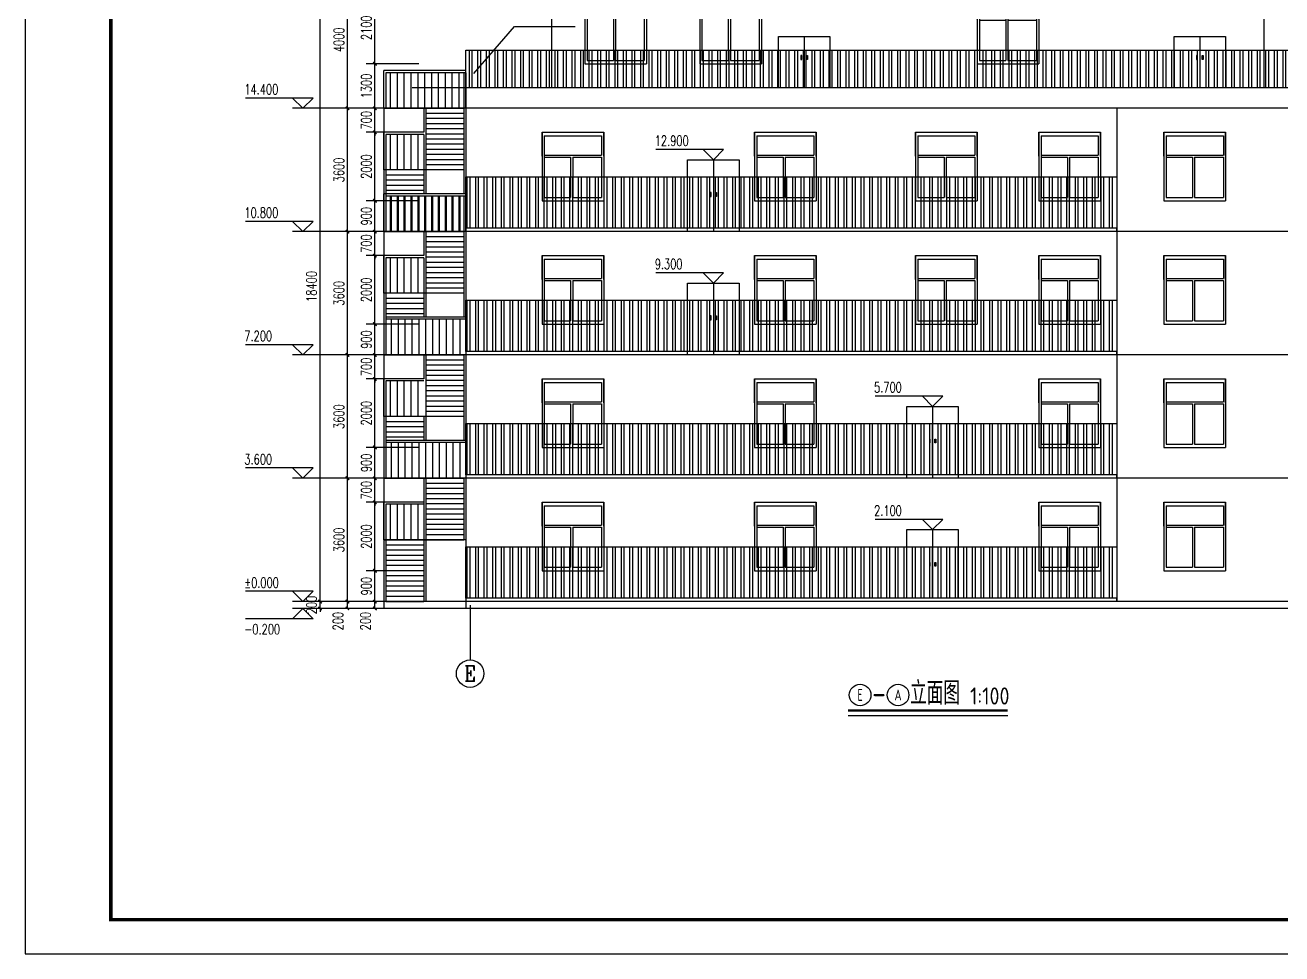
# Model space of a CAD drawing. Extents: x -522490 to 417652, y 450811 to 1108047.
# Drawn here: x 343352 to 380032, y 637740 to 664852 of the extents above; entities that cross this region are included whole.
import ezdxf
from ezdxf.enums import TextEntityAlignment as Align

# ---------------------------------------------------------------- set-up
doc = ezdxf.new("R2010")
doc.units = 0
doc.header["$LTSCALE"] = 1000
doc.header["$MEASUREMENT"] = 0
for name, color, linetype in [('AXIS', 3, 'Continuous'), ('AXIS_TEXT', 7, 'Continuous'), ('DIM_ELEV', 3, 'Continuous'), ('DIM_SYMB', 3, 'Continuous'), ('DOTE', 1, 'Continuous'), ('PUB_DIM', 3, 'Continuous'), ('PUB_TEXT', 7, 'Continuous'), ('PUB_TITLE', 4, 'Continuous')]:
    doc.layers.add(name, color=color, linetype=linetype)
doc.styles.add('_TCH_AXIS', font='COMPLEX', dxfattribs={"bigfont": 'GBCBIG'})
doc.styles.add('_TCH_DIM', font='SIMPLEX', dxfattribs={"bigfont": 'GBCBIG'})
doc.styles.add('_TCH_DIM_T3', font='SIMPLEX', dxfattribs={"width": 0.705882, "bigfont": 'GBCBIG'})
doc.styles.get("Standard").update_dxf_attribs({"font": 'gbenor.shx', "bigfont": 'gbcbig.shx'})
doc.dimstyles.new('_TCH_ARCH&&100', dxfattribs={"dimtxt": 297.5, "dimasz": 100, "dimexe": 250, "dimexo": 300, "dimgap": 100, "dimtad": 1, "dimdec": 0, "dimzin": 0, "dimdsep": 46, "dimtxsty": '_TCH_DIM_T3', "dimblk": 'ARCHTICK', "dimcen": 0.09, "dimclrt": 7, "dimazin": 2, "dimtfac": 1, "dimtdec": 0, "dimtix": 1, "dimtmove": 2, "dimatfit": 3, "dimfxl": 0, "dimtolj": 1, "dimtzin": 0, "dimarcsym": 0})

# ---------------------------------------------------------------- blocks, each defined once
blk = doc.blocks.new('1800c')
at = {"color": 4}
for p, q in [((254610, 94312), (256410, 94312)), ((254610, 94312), (254610, 92312)), ((254610, 93612), (254610, 94312)), ((256410, 94312), (256410, 92312)), ((256410, 93612), (256410, 94312)), ((254675, 94212), (256345, 94212)), ((254675, 94212), (254675, 92412)), ((256345, 94212), (256345, 93642)), ((254675, 93642), (256345, 93642)), ((254675, 93582), (255445, 93582)), ((255445, 93582), (255445, 92412)), ((255505, 93582), (256345, 93582)), ((255505, 93582), (255505, 92412)), ((256345, 93582), (256345, 92412)), ((254610, 92312), (256410, 92312)), ((254675, 92412), (255445, 92412)), ((255505, 92412), (256345, 92412))]:
    blk.add_line(p, q, dxfattribs=at)
blk = doc.blocks.new('kklo')
at = {"color": 4}
for p, q in [((363040, 655352), (364840, 655352)), ((363040, 655352), (363040, 653252)), ((363040, 654652), (363040, 655352)), ((363105, 655252), (364775, 655252)), ((363105, 655252), (363105, 653352)), ((364775, 655252), (364775, 654682)), ((364840, 655352), (364840, 653252)), ((364840, 654652), (364840, 655352)), ((363105, 654682), (364775, 654682)), ((363105, 654622), (363875, 654622)), ((363875, 654622), (363875, 653352)), ((363935, 654622), (364775, 654622)), ((363935, 654622), (363935, 653352)), ((364775, 654622), (364775, 653352)), ((363105, 653352), (363875, 653352)), ((363935, 653352), (364775, 653352)), ((363040, 653252), (364840, 653252))]:
    blk.add_line(p, q, dxfattribs=at)
blk = doc.blocks.new('_ArchTick')
at = {"color": 0, "linetype": 'ByBlock', "const_width": 0.4}
blk.add_lwpolyline([(-0.5, -0.5), (0.5, 0.5)], dxfattribs=at)
blk = doc.blocks.new('*D117')
at = {"layer": 'Defpoints', "color": 0}
for p in [(351960, 648024), (353540, 648024), (353540, 647824)]:
    blk.add_point(p, dxfattribs=at)
at = {"layer": 'PUB_DIM', "color": 0, "lineweight": -2}
for p, q in [((353240, 648024), (351710, 648024)), ((353240, 647824), (351710, 647824)), ((351960, 648024), (351960, 648124)), ((351960, 647824), (351960, 648024)), ((351960, 647824), (351960, 647724))]:
    blk.add_line(p, q, dxfattribs=at)
at = {"layer": 'PUB_DIM', "color": 0, "lineweight": -2, "xscale": 100, "yscale": 100, "zscale": 100}
for p, rotation in [((351960, 648024), 270), ((351960, 647824), 90)]:
    blk.add_blockref('_ArchTick', p, dxfattribs=dict(at, rotation=rotation))
at = {"layer": 'PUB_DIM', "color": 7, "insert": (351711, 647924), "char_height": 297.5, "attachment_point": 5, "rotation": 90, "style": '_TCH_DIM_T3'}
blk.add_mtext('\\A1;200', dxfattribs=at)
blk = doc.blocks.new('*D118')
at = {"layer": 'Defpoints', "color": 0}
for p in [(351960, 666424), (353540, 666424), (353540, 648024)]:
    blk.add_point(p, dxfattribs=at)
at = {"layer": 'PUB_DIM', "color": 0, "lineweight": -2}
for p, q in [((353240, 666424), (351710, 666424)), ((351960, 648024), (351960, 666424)), ((353240, 648024), (351710, 648024))]:
    blk.add_line(p, q, dxfattribs=at)
at = {"layer": 'PUB_DIM', "color": 0, "lineweight": -2, "xscale": 100, "yscale": 100, "zscale": 100}
for p, rotation in [((351960, 666424), 90), ((351960, 648024), 270)]:
    blk.add_blockref('_ArchTick', p, dxfattribs=dict(at, rotation=rotation))
at = {"layer": 'PUB_DIM', "color": 7, "insert": (351711, 657224), "char_height": 297.5, "attachment_point": 5, "rotation": 90, "style": '_TCH_DIM_T3'}
blk.add_mtext('\\A1;18400', dxfattribs=at)
blk = doc.blocks.new('*D826')
at = {"layer": 'Defpoints', "color": 0}
for p in [(352760, 648024), (354340, 648024), (354340, 647824)]:
    blk.add_point(p, dxfattribs=at)
at = {"layer": 'PUB_DIM', "color": 0, "lineweight": -2}
for p, q in [((354040, 648024), (352510, 648024)), ((354040, 647824), (352510, 647824)), ((352760, 647824), (352760, 648024))]:
    blk.add_line(p, q, dxfattribs=at)
at = {"layer": 'PUB_DIM', "color": 0, "lineweight": -2, "xscale": 100, "yscale": 100, "zscale": 100}
for p, rotation in [((352760, 648024), 90), ((352760, 647824), 270)]:
    blk.add_blockref('_ArchTick', p, dxfattribs=dict(at, rotation=rotation))
at = {"layer": 'PUB_DIM', "color": 7, "insert": (352485, 647454), "char_height": 297.5, "attachment_point": 5, "rotation": 90, "style": '_TCH_DIM_T3'}
blk.add_mtext('\\A1;200', dxfattribs=at)
blk = doc.blocks.new('*D827')
at = {"layer": 'Defpoints', "color": 0}
for p in [(352760, 651624), (354340, 651624), (354340, 648024)]:
    blk.add_point(p, dxfattribs=at)
at = {"layer": 'PUB_DIM', "color": 0, "lineweight": -2}
for p, q in [((354040, 651624), (352510, 651624)), ((352760, 648024), (352760, 651624)), ((354040, 648024), (352510, 648024))]:
    blk.add_line(p, q, dxfattribs=at)
at = {"layer": 'PUB_DIM', "color": 0, "lineweight": -2, "xscale": 100, "yscale": 100, "zscale": 100}
for p, rotation in [((352760, 651624), 90), ((352760, 648024), 270)]:
    blk.add_blockref('_ArchTick', p, dxfattribs=dict(at, rotation=rotation))
at = {"layer": 'PUB_DIM', "color": 7, "insert": (352511, 649824), "char_height": 297.5, "attachment_point": 5, "rotation": 90, "style": '_TCH_DIM_T3'}
blk.add_mtext('\\A1;3600', dxfattribs=at)
blk = doc.blocks.new('*D828')
at = {"layer": 'Defpoints', "color": 0}
for p in [(352760, 655224), (354340, 655224), (354340, 651624)]:
    blk.add_point(p, dxfattribs=at)
at = {"layer": 'PUB_DIM', "color": 0, "lineweight": -2}
for p, q in [((354040, 655224), (352510, 655224)), ((352760, 651624), (352760, 655224)), ((354040, 651624), (352510, 651624))]:
    blk.add_line(p, q, dxfattribs=at)
at = {"layer": 'PUB_DIM', "color": 0, "lineweight": -2, "xscale": 100, "yscale": 100, "zscale": 100}
for p, rotation in [((352760, 655224), 90), ((352760, 651624), 270)]:
    blk.add_blockref('_ArchTick', p, dxfattribs=dict(at, rotation=rotation))
at = {"layer": 'PUB_DIM', "color": 7, "insert": (352511, 653424), "char_height": 297.5, "attachment_point": 5, "rotation": 90, "style": '_TCH_DIM_T3'}
blk.add_mtext('\\A1;3600', dxfattribs=at)
blk = doc.blocks.new('*D829')
at = {"layer": 'Defpoints', "color": 0}
for p in [(352760, 658824), (354340, 658824), (354340, 655224)]:
    blk.add_point(p, dxfattribs=at)
at = {"layer": 'PUB_DIM', "color": 0, "lineweight": -2}
for p, q in [((354040, 658824), (352510, 658824)), ((352760, 655224), (352760, 658824)), ((354040, 655224), (352510, 655224))]:
    blk.add_line(p, q, dxfattribs=at)
at = {"layer": 'PUB_DIM', "color": 0, "lineweight": -2, "xscale": 100, "yscale": 100, "zscale": 100}
for p, rotation in [((352760, 658824), 90), ((352760, 655224), 270)]:
    blk.add_blockref('_ArchTick', p, dxfattribs=dict(at, rotation=rotation))
at = {"layer": 'PUB_DIM', "color": 7, "insert": (352511, 657024), "char_height": 297.5, "attachment_point": 5, "rotation": 90, "style": '_TCH_DIM_T3'}
blk.add_mtext('\\A1;3600', dxfattribs=at)
blk = doc.blocks.new('*D830')
at = {"layer": 'Defpoints', "color": 0}
for p in [(352760, 662424), (354340, 662424), (354340, 658824)]:
    blk.add_point(p, dxfattribs=at)
at = {"layer": 'PUB_DIM', "color": 0, "lineweight": -2}
for p, q in [((354040, 662424), (352510, 662424)), ((352760, 658824), (352760, 662424)), ((354040, 658824), (352510, 658824))]:
    blk.add_line(p, q, dxfattribs=at)
at = {"layer": 'PUB_DIM', "color": 0, "lineweight": -2, "xscale": 100, "yscale": 100, "zscale": 100}
for p, rotation in [((352760, 662424), 90), ((352760, 658824), 270)]:
    blk.add_blockref('_ArchTick', p, dxfattribs=dict(at, rotation=rotation))
at = {"layer": 'PUB_DIM', "color": 7, "insert": (352511, 660624), "char_height": 297.5, "attachment_point": 5, "rotation": 90, "style": '_TCH_DIM_T3'}
blk.add_mtext('\\A1;3600', dxfattribs=at)
blk = doc.blocks.new('*D831')
at = {"layer": 'Defpoints', "color": 0}
for p in [(352760, 666424), (354340, 666424), (354340, 662424)]:
    blk.add_point(p, dxfattribs=at)
at = {"layer": 'PUB_DIM', "color": 0, "lineweight": -2}
for p, q in [((354040, 666424), (352510, 666424)), ((352760, 662424), (352760, 666424)), ((354040, 662424), (352510, 662424))]:
    blk.add_line(p, q, dxfattribs=at)
at = {"layer": 'PUB_DIM', "color": 0, "lineweight": -2, "xscale": 100, "yscale": 100, "zscale": 100}
for p, rotation in [((352760, 666424), 90), ((352760, 662424), 270)]:
    blk.add_blockref('_ArchTick', p, dxfattribs=dict(at, rotation=rotation))
at = {"layer": 'PUB_DIM', "color": 7, "insert": (352511, 664424), "char_height": 297.5, "attachment_point": 5, "rotation": 90, "style": '_TCH_DIM_T3'}
blk.add_mtext('\\A1;4000', dxfattribs=at)
blk = doc.blocks.new('*D832')
at = {"layer": 'Defpoints', "color": 0}
for p in [(353560, 648024), (355140, 648024), (355140, 647824)]:
    blk.add_point(p, dxfattribs=at)
at = {"layer": 'PUB_DIM', "color": 0, "lineweight": -2}
for p, q in [((354840, 648024), (353310, 648024)), ((354840, 647824), (353310, 647824)), ((353560, 647824), (353560, 648024))]:
    blk.add_line(p, q, dxfattribs=at)
at = {"layer": 'PUB_DIM', "color": 0, "lineweight": -2, "xscale": 100, "yscale": 100, "zscale": 100}
for p, rotation in [((353560, 648024), 90), ((353560, 647824), 270)]:
    blk.add_blockref('_ArchTick', p, dxfattribs=dict(at, rotation=rotation))
at = {"layer": 'PUB_DIM', "color": 7, "insert": (353285, 647454), "char_height": 297.5, "attachment_point": 5, "rotation": 90, "style": '_TCH_DIM_T3'}
blk.add_mtext('\\A1;200', dxfattribs=at)
blk = doc.blocks.new('*D833')
at = {"layer": 'Defpoints', "color": 0}
for p in [(353560, 648924), (355140, 648924), (355140, 648024)]:
    blk.add_point(p, dxfattribs=at)
at = {"layer": 'PUB_DIM', "color": 0, "lineweight": -2}
for p, q in [((354840, 648924), (353310, 648924)), ((353560, 648024), (353560, 648924)), ((354840, 648024), (353310, 648024))]:
    blk.add_line(p, q, dxfattribs=at)
at = {"layer": 'PUB_DIM', "color": 0, "lineweight": -2, "xscale": 100, "yscale": 100, "zscale": 100}
for p, rotation in [((353560, 648924), 90), ((353560, 648024), 270)]:
    blk.add_blockref('_ArchTick', p, dxfattribs=dict(at, rotation=rotation))
at = {"layer": 'PUB_DIM', "color": 7, "insert": (353311, 648474), "char_height": 297.5, "attachment_point": 5, "rotation": 90, "style": '_TCH_DIM_T3'}
blk.add_mtext('\\A1;900', dxfattribs=at)
blk = doc.blocks.new('*D834')
at = {"layer": 'Defpoints', "color": 0}
for p in [(353560, 650924), (355140, 650924), (355140, 648924)]:
    blk.add_point(p, dxfattribs=at)
at = {"layer": 'PUB_DIM', "color": 0, "lineweight": -2}
for p, q in [((354840, 650924), (353310, 650924)), ((353560, 648924), (353560, 650924)), ((354840, 648924), (353310, 648924))]:
    blk.add_line(p, q, dxfattribs=at)
at = {"layer": 'PUB_DIM', "color": 0, "lineweight": -2, "xscale": 100, "yscale": 100, "zscale": 100}
for p, rotation in [((353560, 650924), 90), ((353560, 648924), 270)]:
    blk.add_blockref('_ArchTick', p, dxfattribs=dict(at, rotation=rotation))
at = {"layer": 'PUB_DIM', "color": 7, "insert": (353311, 649924), "char_height": 297.5, "attachment_point": 5, "rotation": 90, "style": '_TCH_DIM_T3'}
blk.add_mtext('\\A1;2000', dxfattribs=at)
blk = doc.blocks.new('*D835')
at = {"layer": 'Defpoints', "color": 0}
for p in [(353560, 651624), (355140, 651624), (355140, 650924)]:
    blk.add_point(p, dxfattribs=at)
at = {"layer": 'PUB_DIM', "color": 0, "lineweight": -2}
for p, q in [((354840, 651624), (353310, 651624)), ((353560, 651624), (353560, 651724)), ((353560, 650924), (353560, 651624)), ((354840, 650924), (353310, 650924)), ((353560, 650924), (353560, 650824))]:
    blk.add_line(p, q, dxfattribs=at)
at = {"layer": 'PUB_DIM', "color": 0, "lineweight": -2, "xscale": 100, "yscale": 100, "zscale": 100}
for p, rotation in [((353560, 651624), 270), ((353560, 650924), 90)]:
    blk.add_blockref('_ArchTick', p, dxfattribs=dict(at, rotation=rotation))
at = {"layer": 'PUB_DIM', "color": 7, "insert": (353311, 651274), "char_height": 297.5, "attachment_point": 5, "rotation": 90, "style": '_TCH_DIM_T3'}
blk.add_mtext('\\A1;700', dxfattribs=at)
blk = doc.blocks.new('*D836')
at = {"layer": 'Defpoints', "color": 0}
for p in [(353560, 652524), (355140, 652524), (355140, 651624)]:
    blk.add_point(p, dxfattribs=at)
at = {"layer": 'PUB_DIM', "color": 0, "lineweight": -2}
for p, q in [((354840, 652524), (353310, 652524)), ((353560, 651624), (353560, 652524)), ((354840, 651624), (353310, 651624))]:
    blk.add_line(p, q, dxfattribs=at)
at = {"layer": 'PUB_DIM', "color": 0, "lineweight": -2, "xscale": 100, "yscale": 100, "zscale": 100}
for p, rotation in [((353560, 652524), 90), ((353560, 651624), 270)]:
    blk.add_blockref('_ArchTick', p, dxfattribs=dict(at, rotation=rotation))
at = {"layer": 'PUB_DIM', "color": 7, "insert": (353311, 652074), "char_height": 297.5, "attachment_point": 5, "rotation": 90, "style": '_TCH_DIM_T3'}
blk.add_mtext('\\A1;900', dxfattribs=at)
blk = doc.blocks.new('*D837')
at = {"layer": 'Defpoints', "color": 0}
for p in [(353560, 654524), (355140, 654524), (355140, 652524)]:
    blk.add_point(p, dxfattribs=at)
at = {"layer": 'PUB_DIM', "color": 0, "lineweight": -2}
for p, q in [((354840, 654524), (353310, 654524)), ((353560, 652524), (353560, 654524)), ((354840, 652524), (353310, 652524))]:
    blk.add_line(p, q, dxfattribs=at)
at = {"layer": 'PUB_DIM', "color": 0, "lineweight": -2, "xscale": 100, "yscale": 100, "zscale": 100}
for p, rotation in [((353560, 654524), 90), ((353560, 652524), 270)]:
    blk.add_blockref('_ArchTick', p, dxfattribs=dict(at, rotation=rotation))
at = {"layer": 'PUB_DIM', "color": 7, "insert": (353311, 653524), "char_height": 297.5, "attachment_point": 5, "rotation": 90, "style": '_TCH_DIM_T3'}
blk.add_mtext('\\A1;2000', dxfattribs=at)
blk = doc.blocks.new('*D838')
at = {"layer": 'Defpoints', "color": 0}
for p in [(353560, 655224), (355140, 655224), (355140, 654524)]:
    blk.add_point(p, dxfattribs=at)
at = {"layer": 'PUB_DIM', "color": 0, "lineweight": -2}
for p, q in [((354840, 655224), (353310, 655224)), ((353560, 655224), (353560, 655324)), ((353560, 654524), (353560, 655224)), ((354840, 654524), (353310, 654524)), ((353560, 654524), (353560, 654424))]:
    blk.add_line(p, q, dxfattribs=at)
at = {"layer": 'PUB_DIM', "color": 0, "lineweight": -2, "xscale": 100, "yscale": 100, "zscale": 100}
for p, rotation in [((353560, 655224), 270), ((353560, 654524), 90)]:
    blk.add_blockref('_ArchTick', p, dxfattribs=dict(at, rotation=rotation))
at = {"layer": 'PUB_DIM', "color": 7, "insert": (353311, 654874), "char_height": 297.5, "attachment_point": 5, "rotation": 90, "style": '_TCH_DIM_T3'}
blk.add_mtext('\\A1;700', dxfattribs=at)
blk = doc.blocks.new('*D839')
at = {"layer": 'Defpoints', "color": 0}
for p in [(353560, 656124), (355140, 656124), (355140, 655224)]:
    blk.add_point(p, dxfattribs=at)
at = {"layer": 'PUB_DIM', "color": 0, "lineweight": -2}
for p, q in [((354840, 656124), (353310, 656124)), ((353560, 655224), (353560, 656124)), ((354840, 655224), (353310, 655224))]:
    blk.add_line(p, q, dxfattribs=at)
at = {"layer": 'PUB_DIM', "color": 0, "lineweight": -2, "xscale": 100, "yscale": 100, "zscale": 100}
for p, rotation in [((353560, 656124), 90), ((353560, 655224), 270)]:
    blk.add_blockref('_ArchTick', p, dxfattribs=dict(at, rotation=rotation))
at = {"layer": 'PUB_DIM', "color": 7, "insert": (353311, 655674), "char_height": 297.5, "attachment_point": 5, "rotation": 90, "style": '_TCH_DIM_T3'}
blk.add_mtext('\\A1;900', dxfattribs=at)
blk = doc.blocks.new('*D840')
at = {"layer": 'Defpoints', "color": 0}
for p in [(353560, 658124), (355140, 658124), (355140, 656124)]:
    blk.add_point(p, dxfattribs=at)
at = {"layer": 'PUB_DIM', "color": 0, "lineweight": -2}
for p, q in [((354840, 658124), (353310, 658124)), ((353560, 656124), (353560, 658124)), ((354840, 656124), (353310, 656124))]:
    blk.add_line(p, q, dxfattribs=at)
at = {"layer": 'PUB_DIM', "color": 0, "lineweight": -2, "xscale": 100, "yscale": 100, "zscale": 100}
for p, rotation in [((353560, 658124), 90), ((353560, 656124), 270)]:
    blk.add_blockref('_ArchTick', p, dxfattribs=dict(at, rotation=rotation))
at = {"layer": 'PUB_DIM', "color": 7, "insert": (353311, 657124), "char_height": 297.5, "attachment_point": 5, "rotation": 90, "style": '_TCH_DIM_T3'}
blk.add_mtext('\\A1;2000', dxfattribs=at)
blk = doc.blocks.new('*D841')
at = {"layer": 'Defpoints', "color": 0}
for p in [(353560, 658824), (355140, 658824), (355140, 658124)]:
    blk.add_point(p, dxfattribs=at)
at = {"layer": 'PUB_DIM', "color": 0, "lineweight": -2}
for p, q in [((354840, 658824), (353310, 658824)), ((353560, 658824), (353560, 658924)), ((353560, 658124), (353560, 658824)), ((354840, 658124), (353310, 658124)), ((353560, 658124), (353560, 658024))]:
    blk.add_line(p, q, dxfattribs=at)
at = {"layer": 'PUB_DIM', "color": 0, "lineweight": -2, "xscale": 100, "yscale": 100, "zscale": 100}
for p, rotation in [((353560, 658824), 270), ((353560, 658124), 90)]:
    blk.add_blockref('_ArchTick', p, dxfattribs=dict(at, rotation=rotation))
at = {"layer": 'PUB_DIM', "color": 7, "insert": (353311, 658474), "char_height": 297.5, "attachment_point": 5, "rotation": 90, "style": '_TCH_DIM_T3'}
blk.add_mtext('\\A1;700', dxfattribs=at)
blk = doc.blocks.new('*D842')
at = {"layer": 'Defpoints', "color": 0}
for p in [(353560, 659724), (355140, 659724), (355140, 658824)]:
    blk.add_point(p, dxfattribs=at)
at = {"layer": 'PUB_DIM', "color": 0, "lineweight": -2}
for p, q in [((354840, 659724), (353310, 659724)), ((353560, 658824), (353560, 659724)), ((354840, 658824), (353310, 658824))]:
    blk.add_line(p, q, dxfattribs=at)
at = {"layer": 'PUB_DIM', "color": 0, "lineweight": -2, "xscale": 100, "yscale": 100, "zscale": 100}
for p, rotation in [((353560, 659724), 90), ((353560, 658824), 270)]:
    blk.add_blockref('_ArchTick', p, dxfattribs=dict(at, rotation=rotation))
at = {"layer": 'PUB_DIM', "color": 7, "insert": (353311, 659274), "char_height": 297.5, "attachment_point": 5, "rotation": 90, "style": '_TCH_DIM_T3'}
blk.add_mtext('\\A1;900', dxfattribs=at)
blk = doc.blocks.new('*D843')
at = {"layer": 'Defpoints', "color": 0}
for p in [(353560, 661724), (355140, 661724), (355140, 659724)]:
    blk.add_point(p, dxfattribs=at)
at = {"layer": 'PUB_DIM', "color": 0, "lineweight": -2}
for p, q in [((354840, 661724), (353310, 661724)), ((353560, 659724), (353560, 661724)), ((354840, 659724), (353310, 659724))]:
    blk.add_line(p, q, dxfattribs=at)
at = {"layer": 'PUB_DIM', "color": 0, "lineweight": -2, "xscale": 100, "yscale": 100, "zscale": 100}
for p, rotation in [((353560, 661724), 90), ((353560, 659724), 270)]:
    blk.add_blockref('_ArchTick', p, dxfattribs=dict(at, rotation=rotation))
at = {"layer": 'PUB_DIM', "color": 7, "insert": (353311, 660724), "char_height": 297.5, "attachment_point": 5, "rotation": 90, "style": '_TCH_DIM_T3'}
blk.add_mtext('\\A1;2000', dxfattribs=at)
blk = doc.blocks.new('*D844')
at = {"layer": 'Defpoints', "color": 0}
for p in [(353560, 662424), (355140, 662424), (355140, 661724)]:
    blk.add_point(p, dxfattribs=at)
at = {"layer": 'PUB_DIM', "color": 0, "lineweight": -2}
for p, q in [((353560, 662424), (353560, 662524)), ((354840, 662424), (353310, 662424)), ((353560, 661724), (353560, 662424)), ((354840, 661724), (353310, 661724)), ((353560, 661724), (353560, 661624))]:
    blk.add_line(p, q, dxfattribs=at)
at = {"layer": 'PUB_DIM', "color": 0, "lineweight": -2, "xscale": 100, "yscale": 100, "zscale": 100}
for p, rotation in [((353560, 662424), 270), ((353560, 661724), 90)]:
    blk.add_blockref('_ArchTick', p, dxfattribs=dict(at, rotation=rotation))
at = {"layer": 'PUB_DIM', "color": 7, "insert": (353311, 662074), "char_height": 297.5, "attachment_point": 5, "rotation": 90, "style": '_TCH_DIM_T3'}
blk.add_mtext('\\A1;700', dxfattribs=at)
blk = doc.blocks.new('*D845')
at = {"layer": 'Defpoints', "color": 0}
for p in [(353560, 663724), (355140, 663724), (355140, 662424)]:
    blk.add_point(p, dxfattribs=at)
at = {"layer": 'PUB_DIM', "color": 0, "lineweight": -2}
for p, q in [((354840, 663724), (353310, 663724)), ((353560, 662424), (353560, 663724)), ((354840, 662424), (353310, 662424))]:
    blk.add_line(p, q, dxfattribs=at)
at = {"layer": 'PUB_DIM', "color": 0, "lineweight": -2, "xscale": 100, "yscale": 100, "zscale": 100}
for p, rotation in [((353560, 663724), 90), ((353560, 662424), 270)]:
    blk.add_blockref('_ArchTick', p, dxfattribs=dict(at, rotation=rotation))
at = {"layer": 'PUB_DIM', "color": 7, "insert": (353311, 663074), "char_height": 297.5, "attachment_point": 5, "rotation": 90, "style": '_TCH_DIM_T3'}
blk.add_mtext('\\A1;1300', dxfattribs=at)
blk = doc.blocks.new('*D846')
at = {"layer": 'Defpoints', "color": 0}
for p in [(353560, 665824), (355140, 665824), (355140, 663724)]:
    blk.add_point(p, dxfattribs=at)
at = {"layer": 'PUB_DIM', "color": 0, "lineweight": -2}
for p, q in [((354840, 665824), (353310, 665824)), ((353560, 663724), (353560, 665824)), ((354840, 663724), (353310, 663724))]:
    blk.add_line(p, q, dxfattribs=at)
at = {"layer": 'PUB_DIM', "color": 0, "lineweight": -2, "xscale": 100, "yscale": 100, "zscale": 100}
for p, rotation in [((353560, 665824), 90), ((353560, 663724), 270)]:
    blk.add_blockref('_ArchTick', p, dxfattribs=dict(at, rotation=rotation))
at = {"layer": 'PUB_DIM', "color": 7, "insert": (353311, 664774), "char_height": 297.5, "attachment_point": 5, "rotation": 90, "style": '_TCH_DIM_T3'}
blk.add_mtext('\\A1;2100', dxfattribs=at)

msp = doc.modelspace()

# ---------------------------------------------------------------- hatches: boundary and pattern name
h = msp.add_hatch()
h.set_pattern_fill('金属', color=253, scale=100, angle=45, style=0)
h.set_pattern_definition([(90, (94068.53, 821695), (-250, 4e-14), []), (90, (94151.86, 821778.34), (-250, 4e-14), [])])
h.paths.add_polyline_path([(356219.1, 663023.9), (356219.1, 664123.9), (383459.1, 664123.9), (383459.1, 663023.9)])
h = msp.add_hatch()
h.set_pattern_fill('金属', color=253, scale=100, angle=45, style=0)
h.set_pattern_definition([(90, (-78996, 627052.2), (-250, 4e-14), []), (90, (-78912.66, 627135.53), (-250, 4e-14), [])])
h.paths.add_polyline_path([(356219.1, 660423.9), (356219.1, 658923.9), (375219.1, 658923.9), (375219.1, 660423.9)])
h = msp.add_hatch()
h.set_pattern_fill('金属', color=253, scale=100, angle=45, style=0)
h.set_pattern_definition([(90, (-78996, 623452.2), (-250, 4e-14), []), (90, (-78912.66, 623535.53), (-250, 4e-14), [])])
h.paths.add_polyline_path([(356219.1, 656823.9), (356219.1, 655323.9), (375219.1, 655323.9), (375219.1, 656823.9)])
h = msp.add_hatch()
h.set_pattern_fill('金属', color=253, scale=100, angle=45, style=0)
h.set_pattern_definition([(90, (-78996, 619852.2), (-250, 4e-14), []), (90, (-78912.66, 619935.53), (-250, 4e-14), [])])
h.paths.add_polyline_path([(356219.1, 653223.9), (356219.1, 651723.9), (375219.1, 651723.9), (375219.1, 653223.9)])
h = msp.add_hatch()
h.set_pattern_fill('金属', color=253, scale=100, angle=45, style=0)
h.set_pattern_definition([(90, (-78996, 616252.2), (-250, 4e-14), []), (90, (-78912.66, 616335.53), (-250, 4e-14), [])])
h.paths.add_polyline_path([(356219.1, 649623.9), (356219.1, 648123.9), (375219.1, 648123.9), (375219.1, 649623.9)])

# ---------------------------------------------------------------- linework, layer by layer
for p, q in [((366089.6, 664523.9), (366089.6, 663023.9)), ((377639.1, 664523.9), (377639.1, 663023.9)), ((375219.1, 662423.9), (375219.1, 648023.9)), ((363439.1, 660923.9), (363439.1, 658823.9)), ((363439.1, 660923.9), (363439.1, 658923.9)), ((363439.1, 657323.9), (363439.1, 655223.9)), ((363439.1, 657323.9), (363439.1, 655323.9)), ((369839.1, 653723.9), (369839.1, 651623.9)), ((369839.1, 653723.9), (369839.1, 651723.9)), ((369839.1, 650123.9), (369839.1, 648123.9)), ((383459.1, 647823.9), (353017.9, 647823.9))]:
    msp.add_line(p, q)
at = {"color": 6}
for p, q in [((356219.1, 663523.9), (353819.1, 663523.9)), ((353819.1, 662423.9), (353819.1, 663523.9)), ((353879.1, 663463.9), (353879.1, 662423.9)), ((356159.1, 663463.9), (353879.1, 663463.9)), ((354019.1, 662423.9), (354019.1, 663463.9)), ((354019.1, 662423.9), (354019.1, 663463.9)), ((354219.1, 662423.9), (354219.1, 663463.9)), ((354419.1, 662423.9), (354419.1, 663463.9)), ((354619.1, 662423.9), (354619.1, 663463.9)), ((354819.1, 662423.9), (354819.1, 663463.9)), ((355019.1, 662423.9), (355019.1, 663463.9)), ((356219.1, 663523.9), (355049.1, 663523.9)), ((356219.1, 663463.9), (355049.1, 663463.9)), ((355219.1, 662423.9), (355219.1, 663463.9)), ((355419.1, 662423.9), (355419.1, 663463.9)), ((355619.1, 662423.9), (355619.1, 663463.9)), ((355819.1, 662423.9), (355819.1, 663463.9)), ((356019.1, 662423.9), (356019.1, 663463.9)), ((356159.1, 663463.9), (356159.1, 660623.9)), ((356219.1, 662423.9), (356219.1, 663523.9)), ((356219.1, 662423.9), (356219.1, 663523.9)), ((356219.1, 663463.9), (356219.1, 662923.9)), ((353819.1, 662423.9), (356159.1, 662423.9)), ((353819.1, 662423.9), (353819.1, 658823.9)), ((356219.1, 662423.9), (353819.1, 662423.9)), ((354989.1, 662423.9), (354989.1, 661723.9)), ((354989.1, 662423.9), (354989.1, 661723.9)), ((355049.1, 662423.9), (355049.1, 661723.9)), ((355049.1, 662423.9), (355049.1, 661723.9)), ((356159.1, 662273.9), (355049.1, 662273.9)), ((356159.1, 662123.9), (355049.1, 662123.9)), ((356159.1, 662423.9), (356159.1, 661723.9)), ((354989.1, 661723.9), (353819.1, 661723.9)), ((353819.1, 660623.9), (353819.1, 661723.9)), ((356159.1, 661973.9), (355049.1, 661973.9)), ((355049.1, 661823.9), (355049.1, 659923.9)), ((356159.1, 661823.9), (355049.1, 661823.9)), ((353879.1, 661663.9), (353879.1, 658823.9)), ((354989.1, 661663.9), (353879.1, 661663.9)), ((354019.1, 660623.9), (354019.1, 661663.9)), ((354019.1, 661123.9), (354019.1, 661663.9)), ((354219.1, 660623.9), (354219.1, 661663.9)), ((354219.1, 661123.9), (354219.1, 661663.9)), ((354419.1, 660623.9), (354419.1, 661663.9)), ((354419.1, 661123.9), (354419.1, 661663.9)), ((354619.1, 660623.9), (354619.1, 661663.9)), ((354619.1, 661123.9), (354619.1, 661663.9)), ((354819.1, 660623.9), (354819.1, 661663.9)), ((354819.1, 661123.9), (354819.1, 661663.9)), ((354989.1, 661663.9), (354989.1, 659923.9)), ((356159.1, 661673.9), (355049.1, 661673.9)), ((356159.1, 661523.9), (355049.1, 661523.9)), ((356159.1, 661373.9), (355049.1, 661373.9)), ((356159.1, 661663.9), (356159.1, 661123.9)), ((356159.1, 661663.9), (356159.1, 659923.9)), ((356159.1, 661223.9), (355049.1, 661223.9)), ((356159.1, 661073.9), (355049.1, 661073.9)), ((355049.1, 660623.9), (353819.1, 660623.9)), ((356159.1, 660923.9), (355049.1, 660923.9)), ((356159.1, 660773.9), (355049.1, 660773.9)), ((355049.1, 660623.9), (355049.1, 659923.9)), ((356159.1, 660623.9), (355049.1, 660623.9)), ((354989.1, 660473.9), (353879.1, 660473.9)), ((354989.1, 660473.9), (353879.1, 660473.9)), ((354989.1, 660323.9), (353879.1, 660323.9)), ((356219.1, 659923.9), (353819.1, 659923.9)), ((353819.1, 658823.9), (353819.1, 659923.9)), ((354989.1, 660173.9), (353879.1, 660173.9)), ((354989.1, 660023.9), (353879.1, 660023.9)), ((356219.1, 659923.9), (353879.1, 659923.9)), ((356219.1, 659923.9), (355049.1, 659923.9)), ((356219.1, 658823.9), (356219.1, 659923.9)), ((356219.1, 658823.9), (356219.1, 659923.9)), ((353879.1, 659863.9), (353879.1, 658823.9)), ((356159.1, 659863.9), (353879.1, 659863.9)), ((356219.1, 659863.9), (353879.1, 659863.9)), ((354019.1, 658823.9), (354019.1, 659863.9)), ((354019.1, 658823.9), (354019.1, 659863.9)), ((354049.1, 658823.9), (354049.1, 659863.9)), ((354049.1, 659323.9), (354049.1, 659863.9)), ((354219.1, 658823.9), (354219.1, 659863.9)), ((354249.1, 658823.9), (354249.1, 659863.9)), ((354249.1, 659323.9), (354249.1, 659863.9)), ((354419.1, 658823.9), (354419.1, 659863.9)), ((354449.1, 658823.9), (354449.1, 659863.9)), ((354449.1, 658823.9), (354449.1, 659863.9)), ((354449.1, 659323.9), (354449.1, 659863.9)), ((354619.1, 658823.9), (354619.1, 659863.9)), ((354649.1, 658823.9), (354649.1, 659863.9)), ((354649.1, 659323.9), (354649.1, 659863.9)), ((354819.1, 658823.9), (354819.1, 659863.9)), ((354849.1, 658823.9), (354849.1, 659863.9)), ((354849.1, 659323.9), (354849.1, 659863.9)), ((355019.1, 658823.9), (355019.1, 659863.9)), ((356219.1, 659863.9), (355049.1, 659863.9)), ((355049.1, 658823.9), (355049.1, 659863.9)), ((355219.1, 658823.9), (355219.1, 659863.9)), ((355249.1, 658823.9), (355249.1, 659863.9)), ((355249.1, 659323.9), (355249.1, 659863.9)), ((355419.1, 658823.9), (355419.1, 659863.9)), ((355449.1, 658823.9), (355449.1, 659863.9)), ((355449.1, 659323.9), (355449.1, 659863.9)), ((355619.1, 658823.9), (355619.1, 659863.9)), ((355649.1, 658823.9), (355649.1, 659863.9)), ((355649.1, 659323.9), (355649.1, 659863.9)), ((355819.1, 658823.9), (355819.1, 659863.9)), ((355849.1, 658823.9), (355849.1, 659863.9)), ((355849.1, 659323.9), (355849.1, 659863.9)), ((356019.1, 658823.9), (356019.1, 659863.9)), ((356049.1, 658823.9), (356049.1, 659863.9)), ((356049.1, 659323.9), (356049.1, 659863.9)), ((356159.1, 659863.9), (356159.1, 657023.9)), ((356219.1, 659863.9), (356219.1, 659323.9)), ((356219.1, 659863.9), (356219.1, 658823.9)), ((353819.1, 658823.9), (356159.1, 658823.9)), ((353819.1, 658823.9), (353819.1, 655223.9)), ((356219.1, 658823.9), (353819.1, 658823.9)), ((355049.1, 658823.9), (353819.1, 658823.9)), ((353819.1, 658823.9), (356159.1, 658823.9)), ((356219.1, 658823.9), (353819.1, 658823.9)), ((353879.1, 658823.9), (354989.1, 658823.9)), ((354989.1, 658823.9), (354989.1, 658123.9)), ((354989.1, 658823.9), (354989.1, 658123.9)), ((355049.1, 658823.9), (355049.1, 658123.9)), ((355049.1, 658823.9), (355049.1, 658123.9)), ((356159.1, 658823.9), (356159.1, 658123.9)), ((356159.1, 658673.9), (355049.1, 658673.9)), ((356159.1, 658673.9), (355049.1, 658673.9)), ((356159.1, 658523.9), (355049.1, 658523.9)), ((356159.1, 658523.9), (355049.1, 658523.9)), ((353819.1, 657023.9), (353819.1, 658123.9)), ((354989.1, 658123.9), (353819.1, 658123.9)), ((353879.1, 658063.9), (353879.1, 655223.9)), ((354989.1, 658063.9), (353879.1, 658063.9)), ((354019.1, 657023.9), (354019.1, 658063.9)), ((354019.1, 657523.9), (354019.1, 658063.9)), ((354219.1, 657023.9), (354219.1, 658063.9)), ((354219.1, 657523.9), (354219.1, 658063.9)), ((354419.1, 657023.9), (354419.1, 658063.9)), ((354419.1, 657523.9), (354419.1, 658063.9)), ((354619.1, 657023.9), (354619.1, 658063.9)), ((354619.1, 657523.9), (354619.1, 658063.9)), ((354819.1, 657023.9), (354819.1, 658063.9)), ((354819.1, 657523.9), (354819.1, 658063.9)), ((354989.1, 658063.9), (354989.1, 656323.9)), ((356159.1, 658373.9), (355049.1, 658373.9)), ((355049.1, 658223.9), (355049.1, 656323.9)), ((356159.1, 658223.9), (355049.1, 658223.9)), ((356159.1, 658073.9), (355049.1, 658073.9)), ((356159.1, 658063.9), (356159.1, 657523.9)), ((356159.1, 658063.9), (356159.1, 656323.9)), ((356159.1, 657923.9), (355049.1, 657923.9)), ((356159.1, 657773.9), (355049.1, 657773.9)), ((356159.1, 657623.9), (355049.1, 657623.9)), ((356159.1, 657473.9), (355049.1, 657473.9)), ((356159.1, 657323.9), (355049.1, 657323.9)), ((355049.1, 657023.9), (353819.1, 657023.9)), ((356159.1, 657173.9), (355049.1, 657173.9)), ((355049.1, 657023.9), (355049.1, 656323.9)), ((356159.1, 657023.9), (355049.1, 657023.9)), ((354989.1, 656873.9), (353879.1, 656873.9)), ((354989.1, 656873.9), (353879.1, 656873.9)), ((354989.1, 656723.9), (353879.1, 656723.9)), ((354989.1, 656573.9), (353879.1, 656573.9)), ((354989.1, 656423.9), (353879.1, 656423.9)), ((356219.1, 656323.9), (353879.1, 656323.9)), ((356219.1, 656263.9), (353879.1, 656263.9)), ((354049.1, 655223.9), (354049.1, 656263.9)), ((354049.1, 655723.9), (354049.1, 656263.9)), ((354249.1, 655223.9), (354249.1, 656263.9)), ((354249.1, 655723.9), (354249.1, 656263.9)), ((354449.1, 655223.9), (354449.1, 656263.9)), ((354449.1, 655223.9), (354449.1, 656263.9)), ((354449.1, 655723.9), (354449.1, 656263.9)), ((354649.1, 655223.9), (354649.1, 656263.9)), ((354649.1, 655723.9), (354649.1, 656263.9)), ((354849.1, 655223.9), (354849.1, 656263.9)), ((354849.1, 655723.9), (354849.1, 656263.9)), ((355049.1, 655223.9), (355049.1, 656263.9)), ((355249.1, 655223.9), (355249.1, 656263.9)), ((355249.1, 655723.9), (355249.1, 656263.9)), ((355449.1, 655223.9), (355449.1, 656263.9)), ((355449.1, 655723.9), (355449.1, 656263.9)), ((355649.1, 655223.9), (355649.1, 656263.9)), ((355649.1, 655723.9), (355649.1, 656263.9)), ((355849.1, 655223.9), (355849.1, 656263.9)), ((355849.1, 655723.9), (355849.1, 656263.9)), ((356049.1, 655223.9), (356049.1, 656263.9)), ((356049.1, 655723.9), (356049.1, 656263.9)), ((356219.1, 656263.9), (356219.1, 655223.9)), ((355049.1, 655223.9), (353819.1, 655223.9)), ((353819.1, 655223.9), (356159.1, 655223.9)), ((353819.1, 655223.9), (353819.1, 651623.9)), ((356219.1, 655223.9), (353819.1, 655223.9)), ((353879.1, 655223.9), (354989.1, 655223.9)), ((354989.1, 655223.9), (354989.1, 654523.9)), ((355049.1, 655223.9), (355049.1, 653423.9)), ((356159.1, 655223.9), (356159.1, 652723.9)), ((356219.1, 655223.9), (356219.1, 652723.9)), ((356159.1, 655073.9), (355049.1, 655073.9)), ((356159.1, 654923.9), (355049.1, 654923.9)), ((356159.1, 654773.9), (355049.1, 654773.9)), ((353819.1, 653423.9), (353819.1, 654523.9)), ((354989.1, 654523.9), (353819.1, 654523.9)), ((353879.1, 654463.9), (353879.1, 651623.9)), ((354989.1, 654463.9), (353879.1, 654463.9)), ((354019.1, 653423.9), (354019.1, 654463.9)), ((354019.1, 653923.9), (354019.1, 654463.9)), ((354219.1, 653423.9), (354219.1, 654463.9)), ((354219.1, 653923.9), (354219.1, 654463.9)), ((354419.1, 653423.9), (354419.1, 654463.9)), ((354419.1, 653923.9), (354419.1, 654463.9)), ((354619.1, 653423.9), (354619.1, 654463.9)), ((354619.1, 653923.9), (354619.1, 654463.9)), ((354819.1, 653423.9), (354819.1, 654463.9)), ((354819.1, 653923.9), (354819.1, 654463.9)), ((356159.1, 654623.9), (355049.1, 654623.9)), ((356159.1, 654473.9), (355049.1, 654473.9)), ((356159.1, 654323.9), (355049.1, 654323.9)), ((356159.1, 654173.9), (355049.1, 654173.9)), ((356159.1, 654023.9), (355049.1, 654023.9)), ((356159.1, 653873.9), (355049.1, 653873.9)), ((356159.1, 653723.9), (355049.1, 653723.9)), ((354989.1, 653423.9), (353819.1, 653423.9)), ((354989.1, 653273.9), (353879.1, 653273.9)), ((354989.1, 653273.9), (353879.1, 653273.9)), ((354989.1, 653423.9), (354989.1, 652723.9)), ((356159.1, 653423.9), (354989.1, 653423.9)), ((356159.1, 653573.9), (355049.1, 653573.9)), ((355049.1, 653423.9), (355049.1, 652723.9)), ((354989.1, 653123.9), (353879.1, 653123.9)), ((354989.1, 652973.9), (353879.1, 652973.9)), ((354989.1, 652823.9), (353879.1, 652823.9)), ((356219.1, 652723.9), (353879.1, 652723.9)), ((356219.1, 652663.9), (353879.1, 652663.9)), ((354049.1, 651623.9), (354049.1, 652663.9)), ((354049.1, 652123.9), (354049.1, 652663.9)), ((354249.1, 651623.9), (354249.1, 652663.9)), ((354249.1, 652123.9), (354249.1, 652663.9)), ((354449.1, 651623.9), (354449.1, 652663.9)), ((354449.1, 651623.9), (354449.1, 652663.9)), ((354449.1, 652123.9), (354449.1, 652663.9)), ((354649.1, 651623.9), (354649.1, 652663.9)), ((354649.1, 652123.9), (354649.1, 652663.9)), ((354849.1, 651623.9), (354849.1, 652663.9)), ((354849.1, 652123.9), (354849.1, 652663.9)), ((355049.1, 651623.9), (355049.1, 652663.9)), ((355049.1, 652123.9), (355049.1, 652663.9)), ((355249.1, 651623.9), (355249.1, 652663.9)), ((355249.1, 652123.9), (355249.1, 652663.9)), ((355249.1, 651623.9), (355249.1, 652663.9)), ((355249.1, 652123.9), (355249.1, 652663.9)), ((355449.1, 651623.9), (355449.1, 652663.9)), ((355449.1, 652123.9), (355449.1, 652663.9)), ((355649.1, 651623.9), (355649.1, 652663.9)), ((355649.1, 652123.9), (355649.1, 652663.9)), ((355849.1, 651623.9), (355849.1, 652663.9)), ((355849.1, 652123.9), (355849.1, 652663.9)), ((356049.1, 651623.9), (356049.1, 652663.9)), ((356049.1, 652123.9), (356049.1, 652663.9)), ((356219.1, 652663.9), (356219.1, 651723.9)), ((355049.1, 651623.9), (353819.1, 651623.9)), ((353819.1, 651623.9), (356159.1, 651623.9)), ((353819.1, 651623.9), (353819.1, 648023.9)), ((356219.1, 651623.9), (353819.1, 651623.9)), ((353879.1, 651623.9), (354989.1, 651623.9)), ((354989.1, 651623.9), (354989.1, 649823.9)), ((355049.1, 651623.9), (355049.1, 649823.9)), ((356159.1, 651473.9), (355049.1, 651473.9)), ((356159.1, 651623.9), (356159.1, 650923.9)), ((356219.1, 651623.9), (356219.1, 649823.9)), ((356159.1, 651323.9), (355049.1, 651323.9)), ((356159.1, 651173.9), (355049.1, 651173.9)), ((353819.1, 649823.9), (353819.1, 650923.9)), ((354989.1, 650923.9), (353819.1, 650923.9)), ((353879.1, 650863.9), (353879.1, 648023.9)), ((354989.1, 650863.9), (353879.1, 650863.9)), ((354019.1, 649823.9), (354019.1, 650863.9)), ((354019.1, 650323.9), (354019.1, 650863.9)), ((354219.1, 649823.9), (354219.1, 650863.9)), ((354219.1, 650323.9), (354219.1, 650863.9)), ((354419.1, 649823.9), (354419.1, 650863.9)), ((354419.1, 650323.9), (354419.1, 650863.9)), ((354619.1, 649823.9), (354619.1, 650863.9)), ((354619.1, 650323.9), (354619.1, 650863.9)), ((354819.1, 649823.9), (354819.1, 650863.9)), ((354819.1, 650323.9), (354819.1, 650863.9)), ((354989.1, 650863.9), (354819.1, 650863.9)), ((356159.1, 651023.9), (355049.1, 651023.9)), ((356159.1, 650873.9), (355049.1, 650873.9)), ((356159.1, 650723.9), (355049.1, 650723.9)), ((356159.1, 651023.9), (356159.1, 649823.9)), ((356159.1, 650863.9), (356159.1, 650323.9)), ((356159.1, 650573.9), (355049.1, 650573.9)), ((356159.1, 650423.9), (355049.1, 650423.9)), ((356159.1, 650273.9), (355049.1, 650273.9)), ((356159.1, 650123.9), (355049.1, 650123.9)), ((356159.1, 649973.9), (355049.1, 649973.9)), ((353819.1, 649823.9), (356159.1, 649823.9)), ((356219.1, 649823.9), (353819.1, 649823.9)), ((354989.1, 649673.9), (353879.1, 649673.9)), ((354989.1, 649823.9), (354989.1, 648023.9)), ((355049.1, 649823.9), (355049.1, 648023.9)), ((354989.1, 649523.9), (353879.1, 649523.9)), ((354989.1, 649373.9), (353879.1, 649373.9)), ((354989.1, 649223.9), (353879.1, 649223.9)), ((354989.1, 649073.9), (353879.1, 649073.9)), ((354989.1, 648923.9), (353879.1, 648923.9)), ((354989.1, 648773.9), (353879.1, 648773.9)), ((354989.1, 648623.9), (353879.1, 648623.9)), ((354989.1, 648473.9), (353879.1, 648473.9)), ((354989.1, 648323.9), (353879.1, 648323.9)), ((354989.1, 648173.9), (353879.1, 648173.9)), ((355049.1, 648023.9), (353819.1, 648023.9)), ((353879.1, 648023.9), (354989.1, 648023.9))]:
    msp.add_line(p, q, dxfattribs=at)
at = {"color": 5}
for points in [[(379519.1, 663023.9), (379519.1, 666423.9), (358719.1, 666423.9), (358719.1, 663023.9)], [(383459.1, 647823.9), (383459.1, 663023.9), (356219.1, 663023.9), (356219.1, 647823.9)]]:
    msp.add_lwpolyline(points, dxfattribs=at)
for points in [[(356445.9, 663436.8), (357631.3, 664811.8), (359405.7, 664811.8)], [(365339.6, 663023.9), (365339.6, 664523.9), (366839.6, 664523.9), (366839.6, 663023.9)], [(376889.1, 663023.9), (376889.1, 664523.9), (378389.1, 664523.9), (378389.1, 663023.9)], [(356219.1, 663023.9), (356219.1, 664123.9), (379519.1, 664123.9)], [(356219.1, 663023.9), (356219.1, 664123.9), (383459.1, 664123.9), (383459.1, 663023.9), (356219.1, 663023.9)], [(362689.1, 658823.9), (362689.1, 660923.9), (364189.1, 660923.9), (364189.1, 658823.9)], [(362689.1, 658923.9), (362689.1, 660923.9), (364189.1, 660923.9), (364189.1, 658923.9)], [(356219.1, 658923.9), (356219.1, 660423.9), (375219.1, 660423.9)], [(375219.1, 658823.9), (375219.1, 658923.9), (356219.1, 658923.9), (356219.1, 658823.9)], [(362689.1, 655223.9), (362689.1, 657323.9), (364189.1, 657323.9), (364189.1, 655223.9)], [(362689.1, 655323.9), (362689.1, 657323.9), (364189.1, 657323.9), (364189.1, 655323.9)], [(356219.1, 655323.9), (356219.1, 656823.9), (375219.1, 656823.9)], [(375219.1, 655223.9), (375219.1, 655323.9), (356219.1, 655323.9), (356219.1, 655223.9)], [(369089.1, 651623.9), (369089.1, 653723.9), (370589.1, 653723.9), (370589.1, 651623.9)], [(369089.1, 651723.9), (369089.1, 653723.9), (370589.1, 653723.9), (370589.1, 651723.9)], [(356219.1, 651723.9), (356219.1, 653223.9), (375219.1, 653223.9)], [(375219.1, 651623.9), (375219.1, 651723.9), (356219.1, 651723.9), (356219.1, 651623.9)], [(369089.1, 648123.9), (369089.1, 650123.9), (370589.1, 650123.9), (370589.1, 648123.9)], [(356219.1, 648123.9), (356219.1, 649623.9), (375219.1, 649623.9)], [(375219.1, 648023.9), (375219.1, 648123.9), (356219.1, 648123.9), (356219.1, 648023.9)]]:
    msp.add_lwpolyline(points)
for points in [[(366022.2, 663968.8), (365994.2, 663968.8), (365994.2, 663853.7), (366022.2, 663853.7)], [(366156.9, 663968.8), (366184.9, 663968.8), (366184.9, 663853.7), (366156.9, 663853.7)], [(377571.8, 663968.8), (377543.8, 663968.8), (377543.8, 663853.7), (377571.8, 663853.7)], [(377706.5, 663968.8), (377734.5, 663968.8), (377734.5, 663853.7), (377706.5, 663853.7)], [(363371.8, 659968.8), (363343.8, 659968.8), (363343.8, 659853.7), (363371.8, 659853.7)], [(363371.8, 659968.8), (363343.8, 659968.8), (363343.8, 659853.7), (363371.8, 659853.7)], [(363506.5, 659968.8), (363534.5, 659968.8), (363534.5, 659853.7), (363506.5, 659853.7)], [(363506.5, 659968.8), (363534.5, 659968.8), (363534.5, 659853.7), (363506.5, 659853.7)], [(363371.8, 656368.8), (363343.8, 656368.8), (363343.8, 656253.7), (363371.8, 656253.7)], [(363371.8, 656368.8), (363343.8, 656368.8), (363343.8, 656253.7), (363371.8, 656253.7)], [(363506.5, 656368.8), (363534.5, 656368.8), (363534.5, 656253.7), (363506.5, 656253.7)], [(363506.5, 656368.8), (363534.5, 656368.8), (363534.5, 656253.7), (363506.5, 656253.7)], [(369771.8, 652768.8), (369743.8, 652768.8), (369743.8, 652653.7), (369771.8, 652653.7)], [(369771.8, 652768.8), (369743.8, 652768.8), (369743.8, 652653.7), (369771.8, 652653.7)], [(369906.5, 652768.8), (369934.5, 652768.8), (369934.5, 652653.7), (369906.5, 652653.7)], [(369906.5, 652768.8), (369934.5, 652768.8), (369934.5, 652653.7), (369906.5, 652653.7)], [(369771.8, 649168.8), (369743.8, 649168.8), (369743.8, 649053.7), (369771.8, 649053.7)], [(369906.5, 649168.8), (369934.5, 649168.8), (369934.5, 649053.7), (369906.5, 649053.7)]]:
    msp.add_lwpolyline(points, close=True)
at = {"color": 6}
for points in [[(353819.1, 653223.9), (353819.1, 651723.9)], [(353819.1, 653223.9), (353819.1, 651423.9)], [(353819.1, 649623.9), (353819.1, 648123.9)], [(353819.1, 649623.9), (353819.1, 647823.9)]]:
    msp.add_lwpolyline(points, dxfattribs=at)
at = {"layer": 'AXIS'}
msp.add_line((356339.1, 647915.6), (356339.1, 646320.8), dxfattribs=at)
msp.add_circle((356339.1, 645920.8), 400, dxfattribs=at)
at = {"layer": 'DIM_ELEV'}
for p, q in [((351759.8, 662723.9), (349780.8, 662723.9)), ((351459.8, 662423.9), (351159.8, 662723.9)), ((351459.8, 662423.9), (351759.8, 662723.9)), ((352959.8, 662423.9), (351159.8, 662423.9)), ((363739.1, 661223.9), (361760.1, 661223.9)), ((363439.1, 660923.9), (363139.1, 661223.9)), ((363439.1, 660923.9), (363739.1, 661223.9)), ((351759.8, 659123.9), (349780.8, 659123.9)), ((351459.8, 658823.9), (351159.8, 659123.9)), ((352959.8, 658823.9), (351159.8, 658823.9)), ((351459.8, 658823.9), (351759.8, 659123.9)), ((363739.1, 657623.9), (361760.1, 657623.9)), ((363439.1, 657323.9), (363139.1, 657623.9)), ((363439.1, 657323.9), (363739.1, 657623.9)), ((351759.8, 655523.9), (349780.8, 655523.9)), ((351459.8, 655223.9), (351159.8, 655523.9)), ((351459.8, 655223.9), (351759.8, 655523.9)), ((352959.8, 655223.9), (351159.8, 655223.9)), ((370139.1, 654023.9), (368160.1, 654023.9)), ((369839.1, 653723.9), (369539.1, 654023.9)), ((369839.1, 653723.9), (370139.1, 654023.9)), ((351759.8, 651923.9), (349780.8, 651923.9)), ((351459.8, 651623.9), (351159.8, 651923.9)), ((351459.8, 651623.9), (351759.8, 651923.9)), ((352959.8, 651623.9), (351159.8, 651623.9)), ((370139.1, 650423.9), (368160.1, 650423.9)), ((369839.1, 650123.9), (369539.1, 650423.9)), ((369839.1, 650123.9), (370139.1, 650423.9)), ((351759.8, 648323.9), (349780.8, 648323.9)), ((351459.8, 648023.9), (351159.8, 648323.9)), ((351459.8, 648023.9), (351759.8, 648323.9)), ((352959.8, 648023.9), (351159.8, 648023.9)), ((351459.8, 647823.9), (351159.8, 647523.9)), ((352159.8, 647823.9), (351159.8, 647823.9)), ((351459.8, 647823.9), (351759.8, 647523.9)), ((351759.8, 647523.9), (349780.8, 647523.9))]:
    msp.add_line(p, q, dxfattribs=at)
at = {"layer": 'DIM_SYMB', "const_width": 70}
msp.add_lwpolyline([(367372.3, 644842.8), (372033.9, 644842.8)], dxfattribs=at)
at = {"layer": 'DIM_SYMB'}
msp.add_lwpolyline([(367372.3, 644702.8), (372033.9, 644702.8)], dxfattribs=at)
at = {"layer": 'DOTE'}
for p, q in [((383459.1, 663023.9), (354649.6, 663023.9)), ((383459.1, 662423.9), (354649.6, 662423.9)), ((383459.1, 658823.9), (354649.6, 658823.9)), ((383459.1, 655223.9), (354649.6, 655223.9)), ((383459.1, 651623.9), (354649.6, 651623.9)), ((383459.1, 648023.9), (353156.5, 648023.9))]:
    msp.add_line(p, q, dxfattribs=at)
at = {"layer": 'PUB_TEXT'}
for centre in [(367722.3, 645297.8), (368830.6, 645297.8)]:
    msp.add_circle(centre, 315, dxfattribs=at)
at = {"layer": 'PUB_TITLE'}
msp.add_lwpolyline([(343352.5, 637739.9), (402752.5, 637739.9), (402752.5, 679739.9), (343352.5, 679739.9)], close=True, dxfattribs=at)
at = {"layer": 'PUB_TITLE', "const_width": 100}
msp.add_lwpolyline([(345852.5, 638739.9), (401752.5, 638739.9), (401752.5, 678739.9), (345852.5, 678739.9)], close=True, dxfattribs=at)

# ---------------------------------------------------------------- block references
for name, p in [('kklo', (-3350.4, 10471.5)), ('kklo', (0, 10471.5)), ('kklo', (8099.6, 10471.5)), ('1800c', (116529.2, 571412.2)), ('1800c', (103829.2, 567412.2)), ('1800c', (110029.2, 567412.2)), ('1800c', (114729.2, 567412.2)), ('1800c', (118329.2, 567412.2)), ('1800c', (121979.2, 567412.2)), ('1800c', (103829.2, 563812.2)), ('1800c', (110029.2, 563812.2)), ('1800c', (114729.2, 563812.2)), ('1800c', (118329.2, 563812.2)), ('1800c', (121979.2, 563812.2)), ('1800c', (103829.2, 560212.2)), ('1800c', (110029.2, 560212.2)), ('1800c', (118329.2, 560212.2)), ('1800c', (121979.2, 560212.2)), ('1800c', (103829.2, 556612.2)), ('1800c', (110029.2, 556612.2)), ('1800c', (118329.2, 556612.2)), ('1800c', (121979.2, 556612.2))]:
    msp.add_blockref(name, p)

# ---------------------------------------------------------------- texts
at = {"layer": 'AXIS_TEXT', "style": '_TCH_AXIS', "width": 1.185737}
msp.add_text('E', height=448.3, dxfattribs=at).set_placement((356171.3, 645696.7), (356506.9, 645696.7), align=Align.FIT)
at = {"layer": 'PUB_TEXT', "style": '_TCH_DIM', "width": 0.705882}
for s, p in [('14.400', (349750.8, 662828.9)), ('12.900', (361730.1, 661328.9)), ('10.800', (349750.8, 659228.9)), ('9.300', (361730.1, 657728.9)), ('7.200', (349750.8, 655628.9)), ('5.700', (368130.1, 654128.9)), ('3.600', (349750.8, 652028.9)), ('2.100', (368130.1, 650528.9)), ('%%P0.000', (349750.8, 648428.9)), ('-0.200', (349750.8, 647068.9))]:
    msp.add_text(s, height=297.5, dxfattribs=at).set_placement(p)
at = {"layer": 'PUB_TEXT'}
for s, height, p in [('立面图', 675.18, (369180.6, 645017.8)), ('-', 700, (368072.3, 645017.8)), ('1:100', 500, (370933.6, 645017.8))]:
    msp.add_text(s, height=height, dxfattribs=at).set_placement(p)
for s, height, width, p, p2 in [('E', 345.4, 0.761905, (367645.5, 645125.1), (367799, 645125.1)), ('A', 314.5, 0.888889, (368725.8, 645140.5), (368935.5, 645140.5))]:
    msp.add_text(s, height=height, dxfattribs=dict(at, width=width)).set_placement(p, p2, align=Align.FIT)

# ---------------------------------------------------------------- dimensions: what is measured, and where the dimension line sits
at = {"layer": 'PUB_DIM'}
for p1, p2, picture, middle in [((353539.5, 648023.9), (353539.5, 666423.9), '*D118', (351711, 657223.9)), ((354339.5, 662423.9), (354339.5, 666423.9), '*D831', (352511, 664423.9)), ((355139.5, 663723.9), (355139.5, 665823.9), '*D846', (353311, 664773.9)), ((355139.5, 662423.9), (355139.5, 663723.9), '*D845', (353311, 663073.9)), ((354339.5, 658823.9), (354339.5, 662423.9), '*D830', (352511, 660623.9)), ((355139.5, 661723.9), (355139.5, 662423.9), '*D844', (353311, 662073.9)), ((355139.5, 659723.9), (355139.5, 661723.9), '*D843', (353311, 660723.9)), ((355139.5, 658823.9), (355139.5, 659723.9), '*D842', (353311, 659273.9)), ((354339.5, 655223.9), (354339.5, 658823.9), '*D829', (352511, 657023.9)), ((355139.5, 658123.9), (355139.5, 658823.9), '*D841', (353311, 658473.9)), ((355139.5, 656123.9), (355139.5, 658123.9), '*D840', (353311, 657123.9)), ((355139.5, 655223.9), (355139.5, 656123.9), '*D839', (353311, 655673.9)), ((354339.5, 651623.9), (354339.5, 655223.9), '*D828', (352511, 653423.9)), ((355139.5, 654523.9), (355139.5, 655223.9), '*D838', (353311, 654873.9)), ((355139.5, 652523.9), (355139.5, 654523.9), '*D837', (353311, 653523.9)), ((355139.5, 651623.9), (355139.5, 652523.9), '*D836', (353311, 652073.9)), ((354339.5, 648023.9), (354339.5, 651623.9), '*D827', (352511, 649823.9)), ((355139.5, 650923.9), (355139.5, 651623.9), '*D835', (353311, 651273.9)), ((355139.5, 648923.9), (355139.5, 650923.9), '*D834', (353311, 649923.9)), ((355139.5, 648023.9), (355139.5, 648923.9), '*D833', (353311, 648473.9)), ((353539.5, 647823.9), (353539.5, 648023.9), '*D117', (351711, 647923.9))]:
    dim = msp.add_aligned_dim(p1=p1, p2=p2, distance=1579.8, dimstyle='_TCH_ARCH&&100', dxfattribs=at)
    dim.commit()
    dim.dimension.update_dxf_attribs({"geometry": picture, "text_midpoint": middle})
for base, p1, p2, picture, middle in [((352759.8, 648023.9), (354339.5, 647823.9), (354339.5, 648023.9), '*D826', (352484.8, 647453.9)), ((353559.8, 648023.9), (355139.5, 647823.9), (355139.5, 648023.9), '*D832', (353284.8, 647453.9))]:
    dim = msp.add_linear_dim(base=base, p1=p1, p2=p2, angle=90, dimstyle='_TCH_ARCH&&100', dxfattribs=at)
    dim.commit()
    dim.dimension.update_dxf_attribs({"geometry": picture, "text_midpoint": middle, "dimtype": 129})

doc.saveas('drawing.dxf')
